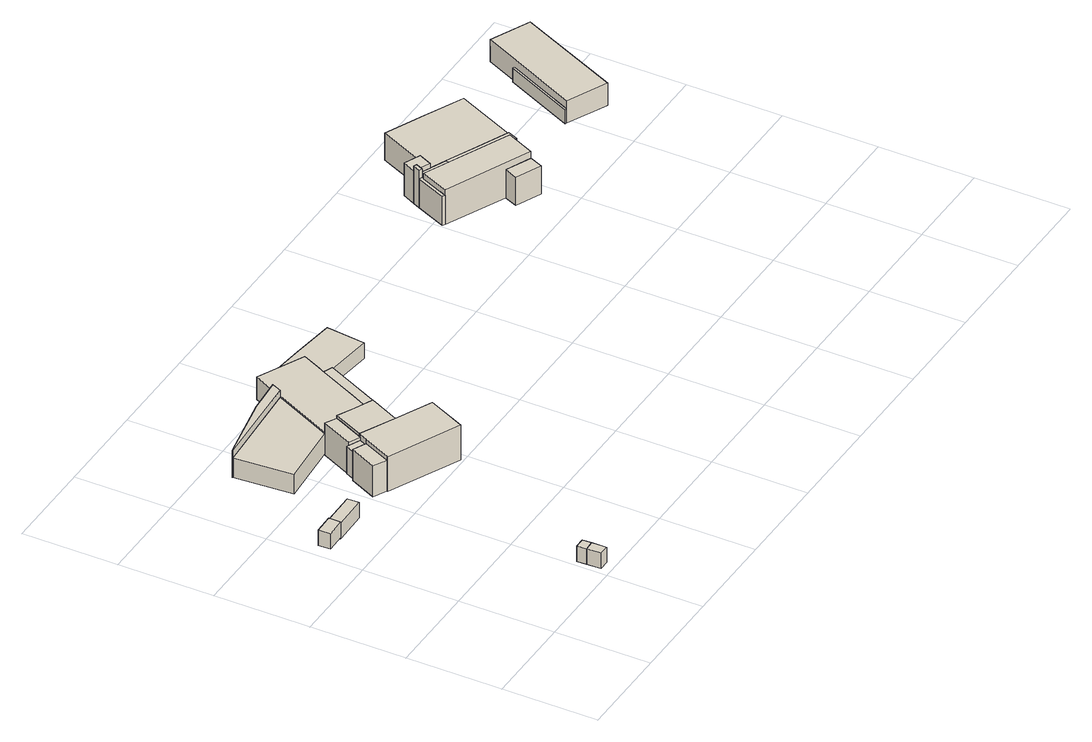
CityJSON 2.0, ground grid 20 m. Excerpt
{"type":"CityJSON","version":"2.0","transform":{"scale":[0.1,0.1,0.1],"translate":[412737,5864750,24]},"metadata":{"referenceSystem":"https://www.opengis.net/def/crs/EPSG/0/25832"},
"CityObjects":{
"building1":{"type":"Building","attributes":{"Gemeindeschluessel":"03454042","BezugspunktDach":"4000","AbsoluteHoehe":"26.831","MittlereTraufHoehe":"30.331","Firsthoehe":"30.331","function":"31001_2000","measuredHeight":3.5},"address":[{"country":"Germany","locality":"Rastdorf"}],"geometry":[{"type":"MultiSurface","lod":"1","boundaries":[[[0,1,2,3]],[[4,5,6,7]],[[4,7,3,2]],[[5,4,2,1]],[[6,5,1,0]],[[7,6,0,3]]]}]},
"building2":{"type":"Building","attributes":{"Gemeindeschluessel":"03454042","BezugspunktDach":"4000","AbsoluteHoehe":"26.297","MittlereTraufHoehe":"29.797","Firsthoehe":"29.797","function":"51009_1610","measuredHeight":3.5},"address":[{"country":"Germany","locality":"Rastdorf"}],"geometry":[{"type":"MultiSurface","lod":"1","boundaries":[[[8,9,10,11]],[[12,13,14,15]],[[12,15,11,10]],[[13,12,10,9]],[[14,13,9,8]],[[15,14,8,11]]]}]},
"building3":{"type":"Building","attributes":{"Gemeindeschluessel":"03454042","BezugspunktDach":"4000","AbsoluteHoehe":"26.3","MittlereTraufHoehe":"29.8","Firsthoehe":"29.8","function":"51009_1610","measuredHeight":3.5},"address":[{"country":"Germany","locality":"Rastdorf"}],"geometry":[{"type":"MultiSurface","lod":"1","boundaries":[[[11,10,16,17]],[[18,12,15,19]],[[18,19,17,16]],[[12,18,16,10]],[[15,12,10,11]],[[19,15,11,17]]]}]},
"building4":{"type":"Building","attributes":{"Gemeindeschluessel":"03454042","BezugspunktDach":"4000","AbsoluteHoehe":"26.526","MittlereTraufHoehe":"30.026","Firsthoehe":"30.026","function":"31001_2000","measuredHeight":3.5},"address":[{"country":"Germany","locality":"Rastdorf"}],"geometry":[{"type":"MultiSurface","lod":"1","boundaries":[[[20,21,22,23]],[[24,25,26,27]],[[24,27,23,22]],[[25,24,22,21]],[[26,25,21,20]],[[27,26,20,23]]]}]},
"building5":{"type":"Building","attributes":{"Gemeindeschluessel":"03454042","AbsoluteHoehe":"26.173","MittlereTraufHoehe":"32.389","Firsthoehe":"32.389","function":"51009_1610","roofType":"1000","measuredHeight":6.22},"address":[{"country":"Germany","locality":"Rastdorf"}],"geometry":[{"type":"MultiSurface","lod":"1","boundaries":[[[28,29,30,31,32]],[[33,34,35,36,37]],[[33,37,32,31]],[[34,33,31,30]],[[35,34,30,29]],[[36,35,29,28]],[[37,36,28,32]]]}]},
"building6":{"type":"Building","attributes":{"Gemeindeschluessel":"03454042","AbsoluteHoehe":"26.089","MittlereTraufHoehe":"29.745","Firsthoehe":"31.427","function":"31001_2100","roofType":"3100","measuredHeight":5.34},"address":[{"country":"Germany","locality":"Rastdorf"}],"geometry":[{"type":"MultiSurface","lod":"1","boundaries":[[[38,39,40,41]],[[42,43,44,45]],[[42,45,41,40]],[[43,42,40,39]],[[44,43,39,38]],[[45,44,38,41]]]}]},
"building7":{"type":"Building","attributes":{"Gemeindeschluessel":"03454042","AbsoluteHoehe":"26.072","MittlereTraufHoehe":"32.168","Firsthoehe":"32.168","function":"51009_1610","roofType":"1000","measuredHeight":6.09},"address":[{"country":"Germany","locality":"Rastdorf"}],"geometry":[{"type":"MultiSurface","lod":"1","boundaries":[[[46,47,48,49,50]],[[51,44,43,52,53]],[[51,53,50,49]],[[44,51,49,48]],[[43,44,48,47]],[[52,43,47,46]],[[53,52,46,50]]]}]},
"building8":{"type":"Building","attributes":{"Gemeindeschluessel":"03454042","AbsoluteHoehe":"25.841","MittlereTraufHoehe":"32.782","Firsthoehe":"34.583","function":"31001_1000","roofType":"3200","measuredHeight":8.74},"address":[{"country":"Germany","locality":"Rastdorf","thoroughfareNumber":"6","thoroughfareName":"Nord-Süd-Straße"}],"children":["building8-1","building8-2","building8-3"],"geometry":[{"type":"MultiSurface","lod":"1","boundaries":[[[54,55,56,57,58,59,60,61]],[[62,63,64,65,66,67,68,69]],[[62,69,61,60]],[[59,70,71,60]],[[64,63,59,58]],[[57,72,73,58]],[[67,66,56,55]],[[68,67,55,54]],[[69,68,54,61]],[[70,63,62,71]],[[72,65,64,73]],[[66,65,57,56]]]}]},
"building8-1":{"type":"BuildingPart","attributes":{"AbsoluteHoehe":"25.841","MittlereTraufHoehe":"33.128","Firsthoehe":"33.645","roofType":"2100","measuredHeight":7.8},"parents":["building8"],"geometry":[{"type":"MultiSurface","lod":"1","boundaries":[[[73,74,75,76]],[[77,78,64,79]],[[77,79,76,75]],[[78,77,75,74]],[[79,64,73,76]],[[73,64,65,72]],[[72,65,80,81]]]}]},
"building8-2":{"type":"BuildingPart","attributes":{"AbsoluteHoehe":"25.841","MittlereTraufHoehe":"33.143","Firsthoehe":"34.583","roofType":"5000","measuredHeight":8.74},"parents":["building8"],"geometry":[{"type":"MultiSurface","lod":"1","boundaries":[[[56,82,83,84,57]],[[78,85,86,66,65]],[[84,81,72,57]],[[85,78,84,83]],[[86,85,83,82]],[[66,86,82,56]],[[80,65,72,81]],[[65,66,56,57]]]}]},
"building8-3":{"type":"BuildingPart","attributes":{"AbsoluteHoehe":"25.841","MittlereTraufHoehe":"32.783","Firsthoehe":"32.783","roofType":"1000","measuredHeight":6.94},"parents":["building8"],"geometry":[{"type":"MultiSurface","lod":"1","boundaries":[[[71,70,87,88]],[[89,63,62,90]],[[89,90,88,87]],[[63,89,87,70]],[[90,62,71,88]],[[62,63,70,71]]]}]},
"building9":{"type":"Building","attributes":{"Gemeindeschluessel":"03454042","AbsoluteHoehe":"25.795","MittlereTraufHoehe":"30.016","Firsthoehe":"31.987","function":"31001_2100","roofType":"5000","measuredHeight":6.19},"address":[{"country":"Germany","locality":"Rastdorf"}],"children":["building9-1"],"geometry":[{"type":"MultiSurface","lod":"1","boundaries":[[[91,92,93,94,95,96,97,98,99,100,101,102]],[[103,104,86,105,77,106,107,108,109,110,111,112]],[[103,112,102,101]],[[104,103,101,100]],[[99,113,114,100]],[[105,86,99,98]],[[77,105,98,97]],[[106,77,97,96]],[[107,106,96,95]],[[108,107,95,94]],[[109,108,94,93]],[[110,109,93,92]],[[111,110,92,91]],[[112,111,91,102]],[[113,86,104,114]]]}]},
"building9-1":{"type":"BuildingPart","attributes":{"AbsoluteHoehe":"25.795","MittlereTraufHoehe":"29.857","Firsthoehe":"29.857","roofType":"1000","measuredHeight":4.06},"parents":["building9"],"geometry":[{"type":"MultiSurface","lod":"1","boundaries":[[[115,116,114,113]],[[104,117,118,86]],[[117,104,114,116]],[[118,117,116,115]],[[86,118,115,113]],[[104,86,113,114]]]}]},
"building10":{"type":"Building","attributes":{"Gemeindeschluessel":"03454042","AbsoluteHoehe":"25.751","MittlereTraufHoehe":"29.628","Firsthoehe":"30.228","function":"51009_1610","roofType":"2100","measuredHeight":4.48},"address":[{"country":"Germany","locality":"Rastdorf"}],"children":["building10-1"],"geometry":[{"type":"MultiSurface","lod":"1","boundaries":[[[119,120,121,122]],[[123,124,118,125]],[[123,125,122,121]],[[124,123,121,120]],[[118,124,120,119]],[[126,117,118,119]],[[122,125,117,126]]]}]},
"building10-1":{"type":"BuildingPart","attributes":{"BezugspunktDach":"2200","AbsoluteHoehe":"25.751","MittlereTraufHoehe":"30.228","Firsthoehe":"30.228","measuredHeight":4.48},"parents":["building10"],"geometry":[{"type":"MultiSurface","lod":"1","boundaries":[[[127,128,129,130]],[[112,125,117,104]],[[112,104,130,129]],[[125,112,129,128]],[[127,126,122,128]],[[104,117,127,130]],[[126,117,125,122]]]}]},
"building11":{"type":"Building","attributes":{"Gemeindeschluessel":"03454042","BezugspunktDach":"4000","AbsoluteHoehe":"25.651","MittlereTraufHoehe":"29.151","Firsthoehe":"29.151","function":"31001_2100","measuredHeight":3.5},"address":[{"country":"Germany","locality":"Rastdorf"}],"geometry":[{"type":"MultiSurface","lod":"1","boundaries":[[[131,132,133,134,135,136,137,138,139]],[[140,141,142,143,144,145,146,147,148]],[[140,148,139,138]],[[141,140,138,137]],[[142,141,137,136]],[[143,142,136,135]],[[144,143,135,134]],[[145,144,134,133]],[[146,145,133,132]],[[147,146,132,131]],[[148,147,131,139]]]}]},
"building12":{"type":"Building","attributes":{"Gemeindeschluessel":"03454042","BezugspunktDach":"2200","AbsoluteHoehe":"25.32","MittlereTraufHoehe":"31.851","Firsthoehe":"31.851","function":"51009_1610","measuredHeight":6.53},"address":[{"country":"Germany","locality":"Rastdorf"}],"geometry":[{"type":"MultiSurface","lod":"1","boundaries":[[[149,150,151,152]],[[153,154,155,156]],[[153,156,152,151]],[[154,153,151,150]],[[155,154,150,149]],[[156,155,149,152]]]}]},
"building13":{"type":"Building","attributes":{"Gemeindeschluessel":"03454042","AbsoluteHoehe":"25.273","MittlereTraufHoehe":"33.171","Firsthoehe":"34.642","function":"31001_1000","roofType":"2100","measuredHeight":9.37},"address":[{"country":"Germany","locality":"Rastdorf","thoroughfareNumber":"1","thoroughfareName":"Nord-Süd-Straße"}],"children":["building13-1","building13-2","building13-3","building13-4"],"geometry":[{"type":"MultiSurface","lod":"1","boundaries":[[[157,158,159,160]],[[161,162,163,155]],[[161,155,160,159]],[[158,162,164,165,166,159]],[[163,162,158,157]],[[160,155,167,168,169,157]],[[165,164,161,166]],[[168,167,163,169]]]}]},
"building13-1":{"type":"BuildingPart","attributes":{"AbsoluteHoehe":"25.273","MittlereTraufHoehe":"32.668","Firsthoehe":"33.37","roofType":"2100","measuredHeight":8.1},"parents":["building13"],"geometry":[{"type":"MultiSurface","lod":"1","boundaries":[[[170,171,172,173]],[[174,175,176,177]],[[174,177,173,172]],[[175,174,172,171]],[[176,175,171,170]],[[178,179,180,170]],[[173,177,181,178]],[[179,181,176,180]]]}]},
"building13-2":{"type":"BuildingPart","attributes":{"AbsoluteHoehe":"25.273","MittlereTraufHoehe":"33.764","Firsthoehe":"33.764","roofType":"1000","measuredHeight":8.49},"parents":["building13"],"geometry":[{"type":"MultiSurface","lod":"1","boundaries":[[[182,183,184,185]],[[153,177,181,154]],[[153,154,185,184]],[[177,153,184,183]],[[182,178,173,183]],[[185,186,179,182]],[[178,181,177,173]],[[186,154,181,179]]]}]},
"building13-3":{"type":"BuildingPart","attributes":{"AbsoluteHoehe":"25.273","MittlereTraufHoehe":"31.7","Firsthoehe":"31.7","roofType":"1000","measuredHeight":6.43},"parents":["building13"],"geometry":[{"type":"MultiSurface","lod":"1","boundaries":[[[168,187,188,169]],[[189,190,167,163]],[[189,163,169,188]],[[190,189,188,187]],[[167,190,187,168]],[[163,167,168,169]]]}]},
"building13-4":{"type":"BuildingPart","attributes":{"AbsoluteHoehe":"25.273","MittlereTraufHoehe":"31.7","Firsthoehe":"31.7","roofType":"1000","measuredHeight":6.43},"parents":["building13"],"geometry":[{"type":"MultiSurface","lod":"1","boundaries":[[[191,192,179,166]],[[181,193,194,161]],[[186,154,161,166]],[[192,193,176,180]],[[194,193,192,191]],[[179,181,154,186]],[[180,176,181,179]],[[161,164,165,166]]]}]},
"building14":{"type":"Building","attributes":{"Gemeindeschluessel":"03454042","AbsoluteHoehe":"25.409","MittlereTraufHoehe":"30.149","Firsthoehe":"35.071","function":"31001_2000","roofType":"3100","measuredHeight":9.66},"address":[{"country":"Germany","locality":"Rastdorf"}],"children":["building14-1"],"geometry":[{"type":"MultiSurface","lod":"1","boundaries":[[[195,196,197,198,199,200,201,202]],[[203,204,205,206,207,208,209,210]],[[204,203,201,200]],[[205,204,200,199]],[[206,205,199,198]],[[207,206,198,197]],[[208,207,197,196]],[[209,208,196,195]],[[203,210,202,201]],[[202,210,211,212]],[[212,211,209,195]]]}]},
"building14-1":{"type":"BuildingPart","attributes":{"AbsoluteHoehe":"25.409","MittlereTraufHoehe":"30.574","Firsthoehe":"35.009","roofType":"3100","measuredHeight":9.6},"parents":["building14"],"geometry":[{"type":"MultiSurface","lod":"1","boundaries":[[[213,214,215,216,217,218,219]],[[220,203,211,209,221,222,223]],[[220,223,219,218]],[[203,220,218,217]],[[216,212,202,201,217]],[[215,195,212,216]],[[221,209,215,214]],[[222,221,214,213]],[[223,222,213,219]],[[202,210,203,201]],[[212,211,210,202]],[[209,211,212,195]]]}]},
"building15":{"type":"Building","attributes":{"Gemeindeschluessel":"03454042","AbsoluteHoehe":"24.933","MittlereTraufHoehe":"28.087","Firsthoehe":"31.626","function":"31001_2000","roofType":"3100","measuredHeight":6.69},"address":[{"country":"Germany","locality":"Rastdorf"}],"children":["building15-1"],"geometry":[{"type":"MultiSurface","lod":"1","boundaries":[[[224,225,226,227]],[[228,229,230,231]],[[228,231,227,226]],[[229,228,226,225]],[[224,230,232,233,234,225]],[[231,230,224,227]],[[233,232,229,234]]]}]},
"building15-1":{"type":"BuildingPart","attributes":{"AbsoluteHoehe":"24.933","MittlereTraufHoehe":"28.087","Firsthoehe":"28.087","roofType":"1000","measuredHeight":3.15},"parents":["building15"],"geometry":[{"type":"MultiSurface","lod":"1","boundaries":[[[235,234,233,236]],[[232,229,237,238]],[[232,238,236,233]],[[237,229,234,235]],[[238,237,235,236]],[[229,232,233,234]]]}]}
},
"vertices":[
[7,470,63],[48,471,63],[48,496,63],[6,495,63],[48,496,28],[48,471,28],[7,470,28],[6,495,28],
[198,10,58],[219,10,58],[218,41,58],[197,40,58],[218,41,23],[219,10,23],[198,10,23],[197,40,23],
[217,60,58],[196,60,58],[217,60,23],[196,60,23],
[48,471,60],[121,472,60],[120,497,60],[48,496,60],[120,497,25],[121,472,25],[48,471,25],[48,496,25],
[225,543,84],[253,530,84],[261,547,84],[237,558,84],[233,560,84],[237,558,22],[261,547,22],[253,530,22],[225,543,22],[233,560,22],
[329,751,66],[124,737,66],[133,614,66],[269,625,66],[133,614,21],[124,737,21],[329,751,21],[269,625,21],
[124,739,82],[124,737,82],[329,751,82],[338,771,82],[264,765,82],[338,771,21],[124,739,21],[264,765,21],
[375,400,97],[412,479,97],[336,515,97],[263,550,97],[261,547,97],[253,530,97],[226,472,97],[225,470,97],[226,472,18],[253,530,18],[261,547,18],[263,550,18],[336,515,18],[412,479,18],[375,400,18],[225,470,18],[253,530,88],[226,472,88],[263,550,91],[261,547,91],
[292,613,91],[269,625,91],[237,558,91],[269,625,18],[292,613,18],[237,558,18],[293,613,18],[293,613,91],
[366,578,97],[329,595,97],[292,613,97],[329,595,18],[366,578,18],
[225,543,88],[198,486,88],[225,543,18],[198,486,18],
[458,770,69],[408,794,69],[360,817,69],[341,778,69],[338,771,69],[329,751,69],[269,625,69],[317,601,69],[366,578,69],[394,635,69],[435,722,69],[439,730,69],[435,722,18],[394,635,18],[317,601,18],[329,751,18],[338,771,18],[341,778,18],[360,817,18],[408,794,18],[458,770,18],[439,730,18],[366,578,59],[394,635,59],
[368,577,59],[395,634,59],[395,634,18],[368,577,18],
[368,577,56],[395,564,56],[468,718,56],[440,729,56],[468,718,18],[395,564,18],[440,729,18],[395,634,56],
[395,634,62],[440,729,62],[439,730,62],[394,635,62],
[458,770,52],[439,730,52],[468,718,52],[469,718,52],[567,706,52],[576,788,52],[483,800,52],[411,808,52],[408,794,52],[411,808,17],[483,800,17],[576,788,17],[567,706,17],[469,718,17],[468,718,17],[439,730,17],[458,770,17],[408,794,17],
[1005,777,79],[1034,841,79],[1028,843,79],[1000,780,79],[1028,843,13],[1034,841,13],[1005,777,13],[1000,780,13],
[1184,696,92],[1211,755,92],[1031,836,92],[1005,777,92],[1031,836,13],[1211,755,13],[1184,696,13],[1094,808,13],[1094,808,77],[1031,836,77],[1131,720,13],[1131,720,77],[1184,696,77],
[1069,843,87],[1082,871,87],[1048,886,87],[1035,859,87],[1048,886,13],[1082,871,13],[1069,843,13],[1035,859,13],[1041,856,87],[1041,856,77],[1069,843,77],[1041,856,13],
[1041,856,98],[1035,859,98],[1028,843,98],[1034,841,98],[1034,841,77],
[1119,692,77],[1172,668,77],[1172,668,13],[1119,692,13],
[1093,808,77],[1103,828,77],[1103,828,13],[1093,808,13],
[1233,769,75],[1290,894,75],[1208,932,75],[1126,969,75],[1082,871,75],[1069,843,75],[1103,828,75],[1151,806,75],[1103,828,14],[1069,843,14],[1082,871,14],[1126,969,14],[1208,932,14],[1290,894,14],[1233,769,14],[1151,806,14],[1168,798,14],[1168,798,75],
[1211,755,78],[1224,748,78],[1233,769,78],[1168,798,78],[1103,828,78],[1093,808,78],[1159,778,78],[1093,808,14],[1224,748,14],[1211,755,14],[1159,778,14],
[1491,949,59],[1392,735,59],[1476,696,59],[1574,911,59],[1476,696,9],[1392,735,9],[1491,949,9],[1574,911,9],[1460,881,9],[1460,881,41],[1392,735,41],
[1388,736,41],[1456,883,41],[1388,736,9],[1456,883,9]
]}
